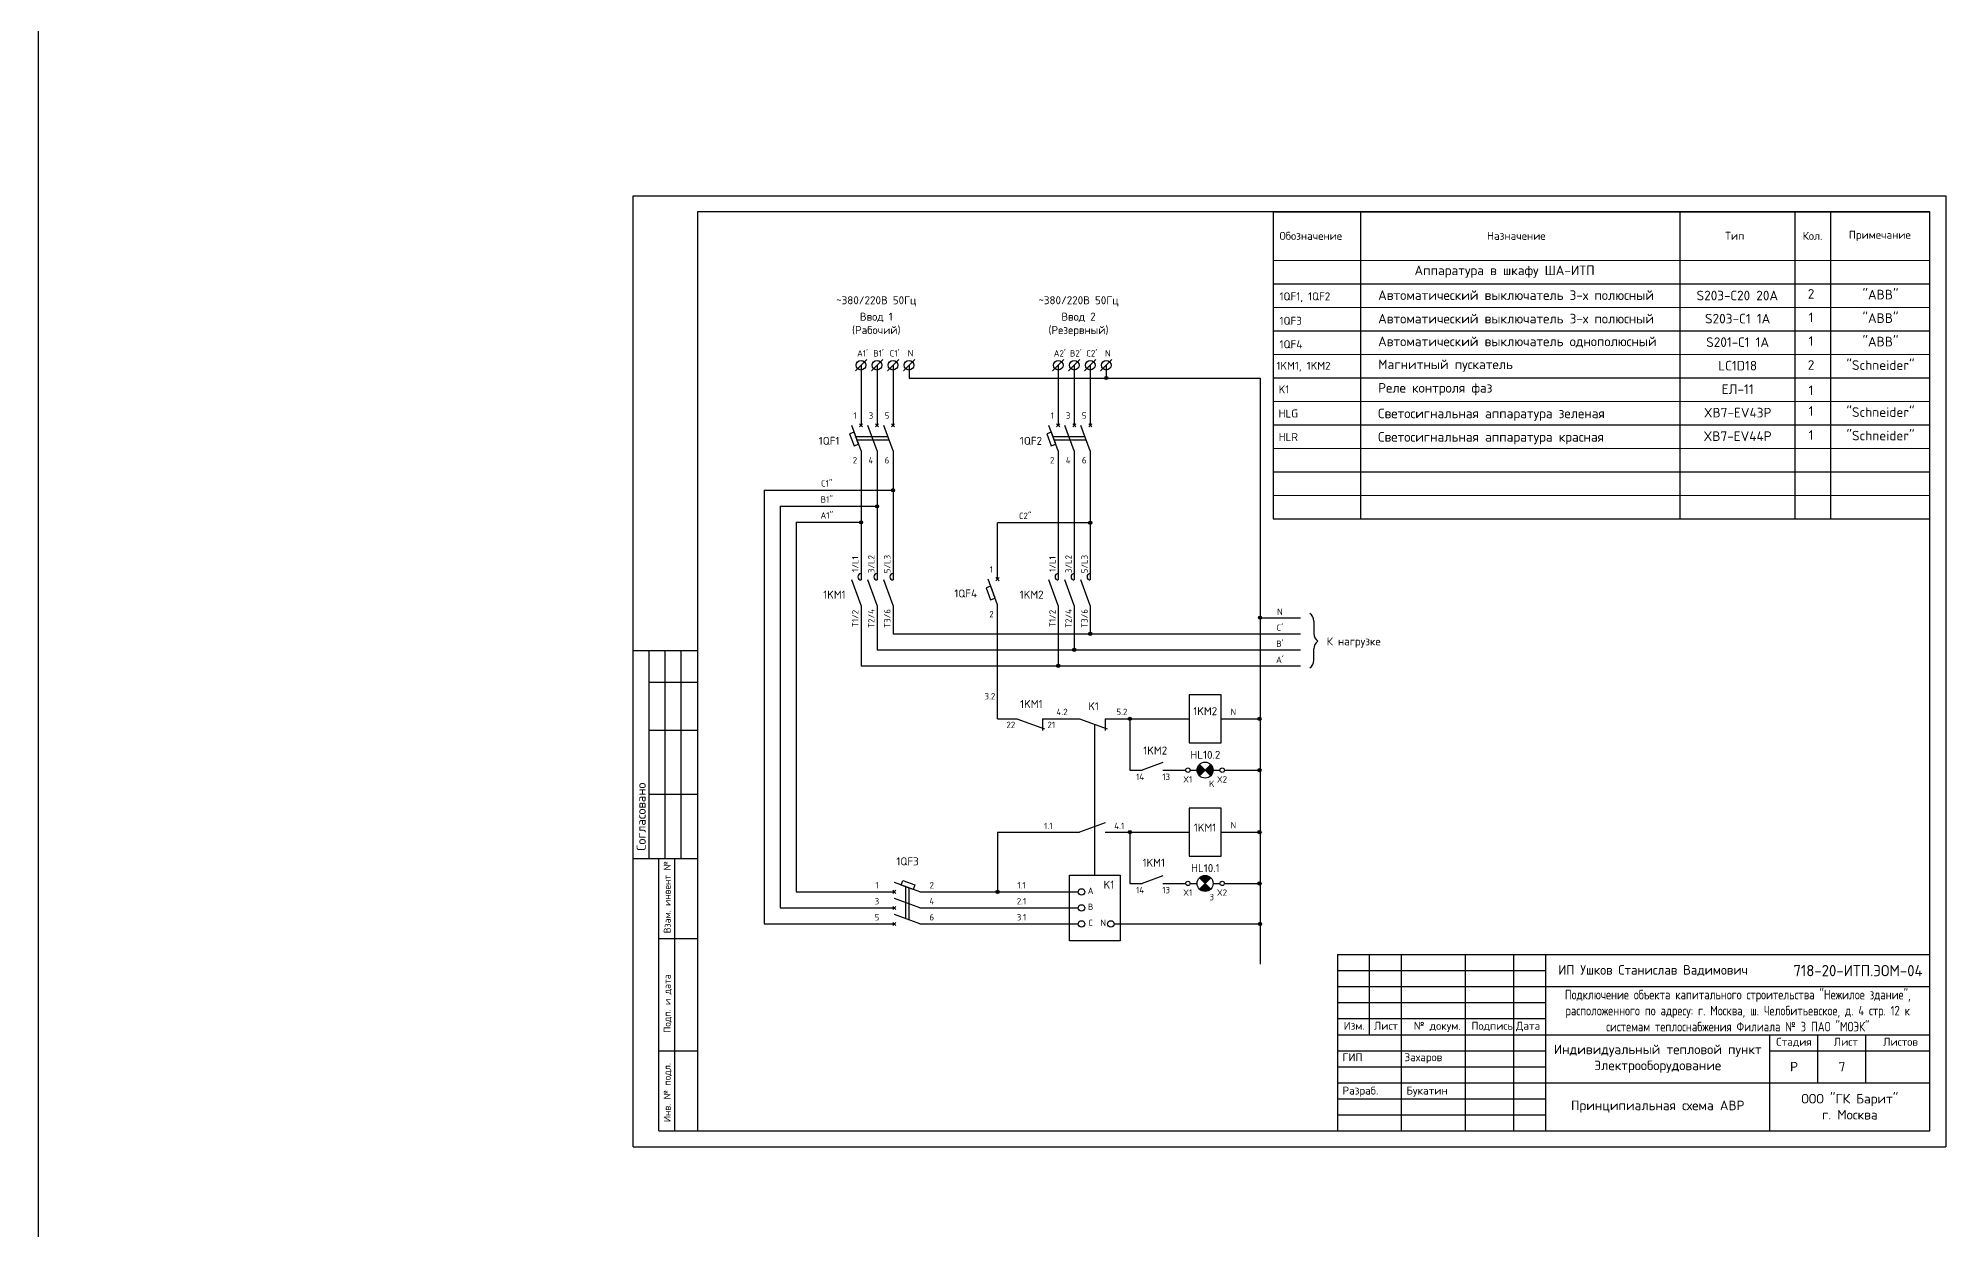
# Model space of a CAD drawing. Header units: millimetres. Extents: x 1606 to 7674, y 609 to 4159.
# Drawn here: x 5072 to 5668, y 2257 to 2629 of the extents above; entities that cross this region are included whole.
import ezdxf

# ---------------------------------------------------------------- set-up
doc = ezdxf.new("R2010")
doc.units = ezdxf.units.MM
for name, color, linetype in [('0 0 VIEW1', 7, 'Continuous'), ('24VDC', 7, 'Continuous'), ('Штамп', 7, 'Continuous')]:
    doc.layers.add(name, color=color, linetype=linetype)

# ---------------------------------------------------------------- blocks, each defined once
blk = doc.blocks.new('A$C26093A2A')
for p, q in [((0.99, 0), (0, 0.99)), ((0, 0), (0.99, 0.99))]:
    blk.add_line(p, q)

msp = doc.modelspace()

# ---------------------------------------------------------------- hatches: boundary and pattern name
at = {"layer": '0 0 VIEW1'}
h = msp.add_hatch(color=256, dxfattribs=at)
edge = h.paths.add_edge_path()
edge.add_arc((5406.08055, 2522.87959), 0.5, 0, 360)
h = msp.add_hatch(color=256, dxfattribs=at)
edge = h.paths.add_edge_path()
edge.add_arc((5339.46855, 2487.81468), 0.5, 0, 360)
h = msp.add_hatch(color=256, dxfattribs=at)
edge = h.paths.add_edge_path()
edge.add_arc((5334.46855, 2482.81468), 0.5, 0, 360)
h = msp.add_hatch(color=256, dxfattribs=at)
edge = h.paths.add_edge_path()
edge.add_arc((5329.46855, 2477.81468), 0.5, 0, 360)
h = msp.add_hatch(color=256, dxfattribs=at)
edge = h.paths.add_edge_path()
edge.add_arc((5401.08055, 2477.67163), 0.5, 0, 360)
h = msp.add_hatch(color=256, dxfattribs=at)
edge = h.paths.add_edge_path()
edge.add_arc((5401.08055, 2442.99708), 0.5, 0, 360)
h = msp.add_hatch(color=256, dxfattribs=at)
edge = h.paths.add_edge_path()
edge.add_arc((5454.10557, 2447.99708), 0.5, 0, 360)
h = msp.add_hatch(color=256, dxfattribs=at)
edge = h.paths.add_edge_path()
edge.add_arc((5396.08055, 2437.99708), 0.5, 0, 360)
h = msp.add_hatch(color=256, dxfattribs=at)
edge = h.paths.add_edge_path()
edge.add_arc((5391.08055, 2432.99708), 0.5, 0, 360)
h = msp.add_hatch(color=256, dxfattribs=at)
edge = h.paths.add_edge_path()
edge.add_arc((5413.43305, 2416.40902), 0.5, 0, 360)
h = msp.add_hatch(color=256, dxfattribs=at)
edge = h.paths.add_edge_path()
edge.add_arc((5453.92802, 2416.40902), 0.5, 0, 360)
h = msp.add_hatch(color=256, dxfattribs=at)
h.paths.add_polyline_path([(5436.94147, 2400.39036), (5438.70923, 2398.6226, 0.198912367), (5439.44147, 2400.39036, 0.198912367), (5438.70923, 2402.15813)])
h.paths.add_polyline_path([(5436.94147, 2400.39036), (5435.1737, 2402.15813, 0.198912367), (5434.44147, 2400.39036, 0.198912367), (5435.1737, 2398.6226)])
h = msp.add_hatch(color=256, dxfattribs=at)
edge = h.paths.add_edge_path()
edge.add_arc((5453.92802, 2400.39036), 0.5, 0, 360)
h = msp.add_hatch(color=256, dxfattribs=at)
edge = h.paths.add_edge_path()
edge.add_arc((5413.43305, 2381.02691), 0.5, 0, 360)
h = msp.add_hatch(color=256, dxfattribs=at)
edge = h.paths.add_edge_path()
edge.add_arc((5453.92802, 2381.02691), 0.5, 0, 360)
h = msp.add_hatch(color=256, dxfattribs=at)
h.paths.add_polyline_path([(5436.94147, 2365.00826), (5438.70923, 2366.77603, 0.414213562), (5435.1737, 2366.77603)])
h.paths.add_polyline_path([(5436.94147, 2365.00826), (5435.1737, 2363.24049, 0.414213562), (5438.70923, 2363.24049)])
h = msp.add_hatch(color=256, dxfattribs=at)
edge = h.paths.add_edge_path()
edge.add_arc((5372.11865, 2362.35044), 0.5, 0, 360)
h = msp.add_hatch(color=256, dxfattribs=at)
edge = h.paths.add_edge_path()
edge.add_arc((5453.92802, 2365.00826), 0.5, 0, 360)
h = msp.add_hatch(color=256, dxfattribs=at)
edge = h.paths.add_edge_path()
edge.add_arc((5454.10557, 2352.35044), 0.5, 0, 360)

# ---------------------------------------------------------------- linework, layer by layer
at = {"color": 4, "ltscale": 2}
msp.add_line((5072.43152, 4159.07542), (5072.43152, 608.90193), dxfattribs=at)
at = {"layer": '0 0 VIEW1'}
for p, q in [((5258.34112, 2282.75762), (5258.34112, 2579.75801)), ((5258.34112, 2579.75801), (5668.34126, 2579.75801)), ((5278.34112, 2574.75792), (5278.34112, 2287.75762)), ((5278.34112, 2574.75792), (5278.34112, 2287.75762)), ((5663.34126, 2574.75792), (5278.34112, 2574.75792)), ((5278.34112, 2574.75792), (5278.34112, 2287.75762)), ((5458.23065, 2574.70607), (5663.34126, 2574.75792)), ((5458.23065, 2574.65556), (5458.23849, 2478.8736)), ((5485.54363, 2574.60753), (5485.54363, 2478.88082)), ((5585.22326, 2574.75653), (5585.22326, 2478.90717)), ((5621.18822, 2574.70674), (5621.18822, 2478.91668)), ((5632.26364, 2574.75792), (5632.26364, 2478.91961)), ((5663.34126, 2287.75762), (5663.34126, 2574.75792)), ((5668.34126, 2579.75801), (5668.34126, 2282.75762)), ((5458.23161, 2559.6197), (5663.34126, 2559.67392)), ((5458.23372, 2552.27887), (5663.34291, 2552.33309)), ((5458.23419, 2544.93804), (5663.34338, 2544.99226)), ((5458.23466, 2537.5972), (5663.34549, 2537.65143)), ((5327.70078, 2525.11182), (5331.23632, 2528.64736)), ((5329.46855, 2526.87959), (5329.46855, 2508.09469)), ((5332.70078, 2525.11182), (5336.23632, 2528.64736)), ((5334.46855, 2526.87959), (5334.46855, 2508.09469)), ((5337.70078, 2525.11182), (5341.23632, 2528.64736)), ((5339.46855, 2526.87959), (5339.46855, 2508.09469)), ((5342.70078, 2525.11182), (5346.23632, 2528.64736)), ((5344.46855, 2526.87959), (5344.46855, 2522.87959)), ((5389.31279, 2525.11182), (5392.84832, 2528.64736)), ((5391.08055, 2526.87959), (5391.08055, 2508.09469)), ((5394.31279, 2525.11182), (5397.84832, 2528.64736)), ((5396.08055, 2526.87959), (5396.08055, 2508.09469)), ((5399.31279, 2525.11182), (5402.84832, 2528.64736)), ((5401.08055, 2526.87959), (5401.08055, 2508.09469)), ((5404.31279, 2525.11182), (5407.84832, 2528.64736)), ((5406.08055, 2526.87959), (5406.08055, 2522.87959)), ((5458.23512, 2530.25637), (5663.34549, 2530.3106)), ((5344.46855, 2522.87959), (5454.10557, 2522.87959)), ((5454.10557, 2522.87959), (5454.10557, 2339.73097)), ((5458.23559, 2522.91554), (5663.34549, 2522.96977)), ((5458.23606, 2515.57471), (5663.34549, 2515.62894)), ((5329.46855, 2500.09469), (5326.55679, 2508.09469)), ((5327.83068, 2504.59469), (5337.83068, 2504.59469)), ((5328.19465, 2503.59469), (5338.19465, 2503.59469)), ((5334.46855, 2500.09469), (5331.55679, 2508.09469)), ((5339.46855, 2500.09469), (5336.55679, 2508.09469)), ((5391.08055, 2500.09469), (5388.16879, 2508.09469)), ((5389.44269, 2504.59469), (5399.44269, 2504.59469)), ((5389.80666, 2503.59469), (5399.80666, 2503.59469)), ((5396.08055, 2500.09469), (5393.16879, 2508.09469)), ((5401.08055, 2500.09469), (5398.16879, 2508.09469)), ((5458.23653, 2508.23388), (5663.34549, 2508.2881)), ((5329.46855, 2500.09469), (5329.46855, 2459.78707)), ((5334.46855, 2500.09469), (5334.46855, 2459.78707)), ((5339.46855, 2500.09469), (5339.46855, 2459.78707)), ((5391.08055, 2500.09469), (5391.08055, 2459.78707)), ((5396.08055, 2500.09469), (5396.08055, 2459.78707)), ((5401.08055, 2500.09469), (5401.08055, 2459.78707)), ((5458.23699, 2500.89609), (5663.34618, 2500.95032)), ((5458.23746, 2493.55526), (5663.34665, 2493.60949)), ((5299.18255, 2487.81468), (5339.46855, 2487.81468)), ((5299.18255, 2487.81468), (5299.18255, 2352.35044)), ((5458.23793, 2486.21443), (5663.34876, 2486.26866)), ((5304.18255, 2482.81468), (5334.46855, 2482.81468)), ((5304.18255, 2482.81468), (5304.18255, 2357.35044)), ((5309.18255, 2477.81468), (5329.46855, 2477.81468)), ((5309.18255, 2477.81468), (5309.18255, 2362.35044)), ((5401.08055, 2477.67163), (5372.11865, 2477.67163)), ((5372.11865, 2460.0202), (5372.11865, 2477.67163)), ((5458.23839, 2478.8736), (5663.34876, 2478.92782)), ((5329.46855, 2451.78707), (5326.55679, 2459.78707)), ((5334.46855, 2451.78707), (5331.55679, 2459.78707)), ((5339.46855, 2451.78707), (5336.55679, 2459.78707)), ((5372.11865, 2452.0202), (5369.20689, 2460.0202)), ((5391.08055, 2451.78707), (5388.16879, 2459.78707)), ((5396.08055, 2451.78707), (5393.16879, 2459.78707)), ((5401.08055, 2451.78707), (5398.16879, 2459.78707)), ((5329.46855, 2451.78707), (5329.46855, 2432.99708)), ((5334.46855, 2451.78707), (5334.46855, 2437.99708)), ((5339.46855, 2451.78707), (5339.46855, 2442.99708)), ((5372.11865, 2416.40902), (5372.11865, 2452.0202)), ((5391.08055, 2451.78707), (5391.08055, 2432.99708)), ((5396.08055, 2451.78707), (5396.08055, 2437.99708)), ((5401.08055, 2451.78707), (5401.08055, 2442.99708)), ((5454.10557, 2447.99708), (5466.76009, 2447.99708)), ((5470.91093, 2446.9475), (5470.91093, 2443.08962)), ((5334.46855, 2437.99708), (5466.76009, 2437.99708)), ((5339.46855, 2442.99708), (5466.76009, 2442.99708)), ((5470.91093, 2434.74589), (5470.91093, 2438.24524)), ((5329.46855, 2432.99708), (5466.76009, 2432.99708)), ((5372.11865, 2416.40902), (5378.16279, 2416.40902)), ((5378.16279, 2416.40902), (5386.81462, 2413.26001)), ((5386.16279, 2416.40902), (5397.75915, 2416.40902)), ((5386.16279, 2416.40902), (5386.16279, 2412.79358)), ((5397.75915, 2416.40902), (5406.41098, 2413.26001)), ((5402.49842, 2367.56587), (5402.49842, 2414.68406)), ((5405.75915, 2416.40902), (5431.97358, 2416.40902)), ((5405.75915, 2416.40902), (5405.75915, 2412.79358)), ((5413.43305, 2416.40902), (5413.43305, 2400.39036)), ((5441.97358, 2416.40902), (5453.92802, 2416.40902)), ((5423.77822, 2402.74889), (5417.29822, 2400.39036)), ((5438.70923, 2402.15813), (5435.1737, 2398.6226)), ((5435.1737, 2402.15813), (5438.70923, 2398.6226)), ((5413.43305, 2400.39036), (5417.29822, 2400.39036)), ((5423.77822, 2400.39036), (5430.88626, 2400.39036)), ((5432.28626, 2400.39036), (5434.44147, 2400.39036)), ((5439.44147, 2400.39036), (5441.59667, 2400.39036)), ((5442.99667, 2400.39036), (5454.10557, 2400.39036)), ((5405.75915, 2383.93868), (5397.75915, 2381.02691)), ((5372.11865, 2381.02691), (5397.75915, 2381.02691)), ((5372.11865, 2381.02691), (5372.11865, 2362.35044)), ((5405.75915, 2381.02691), (5431.97358, 2381.02691)), ((5413.43305, 2381.02691), (5413.43305, 2365.00826)), ((5441.97358, 2381.02691), (5453.92802, 2381.02691)), ((5423.77822, 2367.36679), (5417.29822, 2365.00826)), ((5435.1737, 2366.77603), (5438.70923, 2363.24049)), ((5435.1737, 2363.24049), (5438.70923, 2366.77603)), ((5309.18255, 2362.35044), (5339.88665, 2362.35044)), ((5347.88665, 2362.35044), (5339.88665, 2365.2622)), ((5347.88665, 2357.35044), (5339.88665, 2360.2622)), ((5343.38665, 2363.9883), (5343.38665, 2353.9883)), ((5344.38665, 2363.62433), (5344.38665, 2353.62433)), ((5347.88665, 2362.35044), (5397.35095, 2362.35044)), ((5413.43305, 2365.00826), (5417.29822, 2365.00826)), ((5423.77822, 2365.00826), (5430.88626, 2365.00826)), ((5432.28626, 2365.00826), (5434.44147, 2365.00826)), ((5439.44147, 2365.00826), (5441.59667, 2365.00826)), ((5442.99667, 2365.00826), (5454.10557, 2365.00826)), ((5304.18255, 2357.35044), (5339.88665, 2357.35044)), ((5347.88665, 2352.35044), (5339.88665, 2355.2622)), ((5347.88665, 2357.35044), (5397.35095, 2357.35044)), ((5299.18255, 2352.35044), (5339.88665, 2352.35044)), ((5347.88665, 2352.35044), (5397.35095, 2352.35044)), ((5408.49896, 2352.35044), (5454.10557, 2352.35044)), ((5258.34112, 2282.75762), (5668.34126, 2282.75762)), ((5278.34112, 2287.75762), (5663.34126, 2287.75762))]:
    msp.add_line(p, q, dxfattribs=at)
for points in [[(5325.91909, 2505.46105), (5327.28717, 2501.70228), (5328.69671, 2502.21531), (5327.32863, 2505.97408)], [(5387.53109, 2505.46105), (5388.89917, 2501.70228), (5390.30871, 2502.21531), (5388.94063, 2505.97408)], [(5368.56919, 2457.38656), (5369.93727, 2453.62779), (5371.34681, 2454.14082), (5369.97873, 2457.89959)], [(5431.97358, 2423.90902), (5431.97358, 2408.90902), (5441.97358, 2408.90902), (5441.97358, 2423.90902)], [(5431.97358, 2388.52691), (5431.97358, 2373.52691), (5441.97358, 2373.52691), (5441.97358, 2388.52691)], [(5342.5203, 2365.8999), (5346.27907, 2364.53182), (5345.76604, 2363.12228), (5342.00727, 2364.49036)], [(5394.55578, 2367.56587), (5410.44106, 2367.56587), (5410.44106, 2347.12045), (5394.55578, 2347.12045)]]:
    msp.add_lwpolyline(points, close=True, dxfattribs=at)
for centre, radius in [((5329.46855, 2526.87959), 1.5), ((5334.46855, 2526.87959), 1.5), ((5339.46855, 2526.87959), 1.5), ((5344.46855, 2526.87959), 1.5), ((5391.08055, 2526.87959), 1.5), ((5396.08055, 2526.87959), 1.5), ((5401.08055, 2526.87959), 1.5), ((5406.08055, 2526.87959), 1.5), ((5406.08055, 2522.87959), 0.5), ((5339.46855, 2487.81468), 0.5), ((5334.46855, 2482.81468), 0.5), ((5329.46855, 2477.81468), 0.5), ((5401.08055, 2477.67163), 0.5), ((5401.08055, 2442.99708), 0.5), ((5454.10557, 2447.99708), 0.5), ((5396.08055, 2437.99708), 0.5), ((5391.08055, 2432.99708), 0.5), ((5413.43305, 2416.40902), 0.5), ((5453.92802, 2416.40902), 0.5), ((5436.94147, 2400.39036), 2.5), ((5431.58626, 2400.39036), 0.7), ((5442.29667, 2400.39036), 0.7), ((5453.92802, 2400.39036), 0.5), ((5413.43305, 2381.02691), 0.5), ((5453.92802, 2381.02691), 0.5), ((5436.94147, 2365.00826), 2.5), ((5372.11865, 2362.35044), 0.5), ((5398.35095, 2362.35044), 1), ((5431.58626, 2365.00826), 0.7), ((5442.29667, 2365.00826), 0.7), ((5453.92802, 2365.00826), 0.5), ((5398.35095, 2357.35044), 1), ((5398.35095, 2352.35044), 1), ((5407.49896, 2352.35044), 1), ((5454.10557, 2352.35044), 0.5)]:
    msp.add_circle(centre, radius, dxfattribs=at)
for centre, radius, start, end in [((5329.46855, 2460.78707), 1, 90, 270), ((5334.46855, 2460.78707), 1, 90, 270), ((5339.46855, 2460.78707), 1, 90, 270), ((5391.08055, 2460.78707), 1, 90, 270), ((5396.08055, 2460.78707), 1, 90, 270), ((5401.08055, 2460.78707), 1, 90, 270), ((5467.91093, 2446.9475), 3, 0, 53.84241068), ((5473.91093, 2443.08962), 3, 180, 233.84241068), ((5473.91093, 2438.24524), 3, 126.15758932, 180), ((5467.91093, 2434.74589), 3, 306.15758932, 0)]:
    msp.add_arc(centre, radius, start, end, dxfattribs=at)
at = {"layer": '24VDC', "color": 7}
for p, q in [((5478.34126, 2342.75762), (5663.34126, 2342.75762)), ((5478.34126, 2342.75762), (5478.34126, 2287.75762)), ((5498.34126, 2287.75762), (5498.34126, 2342.75762)), ((5518.34126, 2287.75762), (5518.34126, 2342.75762)), ((5533.34126, 2287.75762), (5533.34126, 2342.75762)), ((5543.34126, 2287.75762), (5543.34126, 2342.75762)), ((5478.34126, 2337.75762), (5543.34126, 2337.75762)), ((5478.34126, 2332.75762), (5543.34126, 2332.75762)), ((5478.34126, 2327.75762), (5543.34126, 2327.75762)), ((5478.34126, 2322.75762), (5543.34126, 2322.75762)), ((5478.34126, 2317.75762), (5543.34126, 2317.75762)), ((5478.34126, 2312.75762), (5543.34126, 2312.75762)), ((5478.34126, 2307.75762), (5543.34126, 2307.75762)), ((5478.34126, 2302.75762), (5543.34126, 2302.75762)), ((5478.34126, 2297.75762), (5543.34126, 2297.75762)), ((5478.34126, 2292.75762), (5543.34126, 2292.75762))]:
    msp.add_line(p, q, dxfattribs=at)
at = {"layer": '24VDC'}
for p, q in [((5488.34126, 2337.75762), (5488.34126, 2342.75762)), ((5498.34126, 2287.75762), (5498.34126, 2342.75762)), ((5518.34126, 2287.75762), (5518.34126, 2342.75762)), ((5533.34126, 2287.75762), (5533.34126, 2342.75762)), ((5543.34126, 2287.75762), (5543.34126, 2342.75762)), ((5488.34126, 2332.75762), (5488.34126, 2337.75762)), ((5488.34126, 2327.75762), (5488.34126, 2332.75762)), ((5543.34126, 2332.75762), (5613.34126, 2332.75762)), ((5613.34126, 2332.75762), (5663.34126, 2332.75762)), ((5488.34126, 2322.75762), (5488.34126, 2327.75762)), ((5488.34126, 2317.75762), (5488.34126, 2322.75762)), ((5498.34126, 2322.75762), (5518.34126, 2322.75762)), ((5518.34126, 2322.75762), (5533.34126, 2322.75762)), ((5533.34126, 2322.75762), (5543.34126, 2322.75762)), ((5498.34126, 2317.75762), (5518.34126, 2317.75762)), ((5518.34126, 2317.75762), (5533.34126, 2317.75762)), ((5533.34126, 2317.75762), (5543.34126, 2317.75762)), ((5543.34126, 2317.75762), (5613.34126, 2317.75762)), ((5613.34126, 2317.75762), (5663.34126, 2317.75762)), ((5613.34126, 2302.75762), (5613.34126, 2317.75762)), ((5613.34126, 2312.75762), (5628.34126, 2312.75762)), ((5628.34126, 2302.75762), (5628.34126, 2317.75762)), ((5628.34126, 2312.75762), (5643.34126, 2312.75762)), ((5643.34126, 2302.75762), (5643.34126, 2317.75762)), ((5643.34126, 2312.75762), (5663.34126, 2312.75762)), ((5543.34126, 2302.75762), (5613.34126, 2302.75762)), ((5613.34126, 2287.75762), (5613.34126, 2302.75762)), ((5613.34126, 2302.75762), (5663.34126, 2302.75762))]:
    msp.add_line(p, q, dxfattribs=at)
at = {"layer": 'Штамп', "color": 7, "linetype": 'Continuous'}
for p, q in [((5258.34112, 2372.75762), (5258.34112, 2437.75762)), ((5258.34112, 2437.75762), (5278.34112, 2437.75762)), ((5263.34112, 2372.75762), (5263.34112, 2437.75762)), ((5268.34112, 2372.75762), (5268.34112, 2437.75762)), ((5273.34112, 2372.75762), (5273.34112, 2437.75762)), ((5278.34112, 2427.75762), (5263.34112, 2427.75762)), ((5278.34112, 2412.75762), (5263.34112, 2412.75762)), ((5278.34112, 2392.75762), (5263.34112, 2392.75762)), ((5258.34112, 2372.75762), (5278.34112, 2372.75762)), ((5266.34112, 2287.75762), (5266.34112, 2372.75762)), ((5266.34112, 2372.75762), (5278.34112, 2372.75762)), ((5271.34112, 2287.75762), (5271.34112, 2372.75762)), ((5266.34112, 2347.75762), (5278.34112, 2347.75762)), ((5266.34112, 2312.75762), (5278.34112, 2312.75762)), ((5266.34112, 2287.75762), (5278.34112, 2287.75762))]:
    msp.add_line(p, q, dxfattribs=at)

# ---------------------------------------------------------------- block references
at = {"layer": '0 0 VIEW1'}
for p in [(5328.97357, 2507.59972), (5333.97357, 2507.59972), (5338.97357, 2507.59972), (5390.58558, 2507.59972), (5395.58558, 2507.59972), (5400.58558, 2507.59972), (5371.62367, 2459.52523), (5339.39168, 2361.85546), (5339.39168, 2356.85546), (5339.39168, 2351.85546)]:
    msp.add_blockref('A$C26093A2A', p, dxfattribs=at)

# ---------------------------------------------------------------- texts
at = {"layer": '24VDC', "color": 7}
for s, insert, char_height, width, attachment_point in [('{\\fISOCPEUR|b0|i0|c204|p34;Обозначение}', (5460.19228, 2567.28227), 2.5, 19.4655791, 4), ('{\\fISOCPEUR|b0|i0|c204|p34;Назначение}', (5524.98617, 2567.28227), 2.5, 19.4655791, 4), ('{\\fISOCPEUR|b0|i0|c204|p34;Тип}', (5599.4215, 2567.28227), 2.5, 19.4655791, 4), ('{\\fISOCPEUR|b0|i0|c204|p34;Кол.}', (5623.62259, 2567.28227), 2.5, 19.4655791, 4), ('{\\fISOCPEUR|b0|i0|c204|p34;Примечание}', (5638.04323, 2567.28227), 2.5, 19.4655791, 4), ('{\\fISOCPEUR|b0|i0|c204|p34;Аппаратура в шкафу ША-ИТП}', (5502.36484, 2556.09916), 3, 82.8259906, 4), ('{\\fISOCPEUR|b0|i0|c0|p34;2}', (5626.22831, 2549.15825), 3, 22.6564282, 5), ('{\\fISOCPEUR|b0|i0|c0|p34;"ABB"}', (5647.92622, 2548.93377), 3, 22.6564282, 5), ('{\\fISOCPEUR|b0|i0|c204|p32;~380\\fISOCPEUR|b0|i0|c0|p32;/220\\fISOCPEUR|b0|i0|c204|p32;В 50Гц}', (5334.24145, 2548.41399), 2.5, 46.5140046, 2), ('{\\fISOCPEUR|b0|i0|c204|p32;~380\\fISOCPEUR|b0|i0|c0|p32;/220\\fISOCPEUR|b0|i0|c204|p32;В 50Гц}', (5397.40253, 2548.41399), 2.5, 46.5140046, 2), ('{\\fISOCPEUR|b0|i0|c0|p34;1QF1, 1QF2}', (5460.19228, 2548.09366), 2.5, 19.4655791, 4), ('{\\fISOCPEUR|b0|i0|c204|p34;Автоматический выключатель 3-х полюсный}', (5490.99549, 2548.75833), 3, 92.6436115, 4), ('{\\fISOCPEUR|b0|i0|c0|p34;S2\\fISOCPEUR|b0|i0|c204|p34;03-С20\\fISOCPEUR|b0|i0|c0|p34; 20A}', (5603.20574, 2548.64202), 3, 35.9649576, 5), ('{\\fISOCPEUR|b0|i0|c204|p32;Ввод 1\\P(Рабочий)}', (5334.24145, 2543.28613), 2.5, 46.5140046, 2), ('{\\fISOCPEUR|b0|i0|c204|p32;Ввод \\fISOCPEUR|b0|i0|c0|p32;2\\fISOCPEUR|b0|i0|c204|p32;\\P(Резервный)}', (5397.40253, 2543.28613), 2.5, 46.5140046, 2), ('{\\fISOCPEUR|b0|i0|c0|p34;1QF3}', (5460.19422, 2540.75283), 2.5, 19.4655791, 4), ('{\\fISOCPEUR|b0|i0|c204|p34;Автоматический выключатель 3-х полюсный}', (5490.99549, 2541.4175), 3, 92.6436115, 4), ('{\\fISOCPEUR|b0|i0|c0|p34;S203-C1 1\\fISOCPEUR|b0|i0|c204|p34;А}', (5603.29741, 2541.4175), 3, 22.6564282, 5), ('{\\fISOCPEUR|b0|i0|c204|p34;1}', (5626.23025, 2541.81742), 3, 22.6564282, 5), ('{\\fISOCPEUR|b0|i0|c0|p34;"ABB"}', (5647.92622, 2541.59293), 3, 22.6564282, 5), ('{\\fISOCPEUR|b0|i0|c0|p34;1QF4}', (5460.19469, 2533.412), 2.5, 19.4655791, 4), ('{\\fISOCPEUR|b0|i0|c204|p34;Автоматический выключатель однополюсный}', (5490.99549, 2534.07667), 3, 92.6436115, 4), ('{\\fISOCPEUR|b0|i0|c0|p34;S201-\\fISOCPEUR|b0|i0|c204|p34;С1\\fISOCPEUR|b0|i0|c0|p34; 1A}', (5603.29935, 2534.07667), 3, 22.6564282, 5), ('{\\fISOCPEUR|b0|i0|c204|p34;1}', (5626.23025, 2534.42199), 3, 22.6564282, 5), ('{\\fISOCPEUR|b0|i0|c0|p34;"ABB"}', (5647.92622, 2534.2521), 3, 22.6564282, 5), ("{\\fISOCPEUR|b0|i0|c0|p34;A1'}", (5329.94527, 2531.59211), 2, 46.5140046, 2), ("{\\fISOCPEUR|b0|i0|c0|p34;B1'}", (5334.94527, 2531.59211), 2, 46.5140046, 2), ("{\\fISOCPEUR|b0|i0|c0|p34;C1'}", (5339.94527, 2531.59211), 2, 46.5140046, 2), ('{\\fISOCPEUR|b0|i0|c0|p34;N}', (5344.94527, 2531.59211), 2, 46.5140046, 2), ("{\\fISOCPEUR|b0|i0|c0|p34;A2'}", (5391.55727, 2531.59211), 2, 46.5140046, 2), ("{\\fISOCPEUR|b0|i0|c0|p34;B2'}", (5396.55727, 2531.59211), 2, 46.5140046, 2), ("{\\fISOCPEUR|b0|i0|c0|p34;C2'}", (5401.55727, 2531.59211), 2, 46.5140046, 2), ('{\\fISOCPEUR|b0|i0|c0|p34;N}', (5406.55727, 2531.59211), 2, 46.5140046, 2), ('{\\fISOCPEUR|b0|i0|c0|p34;1KM1, 1KM2}', (5467.68651, 2527.9355), 2.5, 18.503844, 2), ('{\\fISOCPEUR|b0|i0|c204|p34;Магнитный пускатель}', (5490.99743, 2526.73584), 3, 92.6436115, 4), ('{\\fISOCPEUR|b0|i0|c0|p34;LC\\fISOCPEUR|b0|i0|c204|p34;1\\fISOCPEUR|b0|i0|c0|p34;D\\fISOCPEUR|b0|i0|c204|p34;18}', (5603.30129, 2526.73584), 3, 22.6564282, 5), ('{\\fISOCPEUR|b0|i0|c204|p34;2}', (5626.23025, 2526.95172), 3, 22.6564282, 5), ('{\\fISOCPEUR|b0|i0|c0|p34;"Schneider"}', (5647.92816, 2526.91127), 3, 22.6564282, 5), ('{\\fISOCPEUR|b0|i0|c204|p34;Реле контроля фаз}', (5490.99355, 2519.39501), 3, 92.6436115, 4), ('{\\fISOCPEUR|b0|i0|c204|p34;ЕЛ-11}', (5603.30323, 2519.39501), 3, 22.6564282, 5), ('{\\fISOCPEUR|b0|i0|c0|p34;K1}', (5461.58798, 2520.5617), 2.5, 46.5140046, 2), ('{\\fISOCPEUR|b0|i0|c204|p34;1}', (5626.23025, 2519.05893), 3, 22.6564282, 5), ('{\\fISOCPEUR|b0|i0|c0|p34;1}', (5327.57262, 2512.14413), 2, 46.5140046, 2), ('{\\fISOCPEUR|b0|i0|c0|p34;3}', (5332.57262, 2512.14413), 2, 46.5140046, 2), ('{\\fISOCPEUR|b0|i0|c0|p34;5}', (5337.57262, 2512.14413), 2, 46.5140046, 2), ('{\\fISOCPEUR|b0|i0|c0|p34;1}', (5389.18462, 2512.14413), 2, 46.5140046, 2), ('{\\fISOCPEUR|b0|i0|c0|p34;3}', (5394.18462, 2512.14413), 2, 46.5140046, 2), ('{\\fISOCPEUR|b0|i0|c0|p34;5}', (5399.18462, 2512.14413), 2, 46.5140046, 2), ('{\\fISOCPEUR|b0|i0|c0|p34;HLG}', (5462.94993, 2513.03586), 2.5, 46.5140046, 2), ('{\\fISOCPEUR|b0|i0|c204|p34;Светосигнальная аппаратура зеленая}', (5490.99355, 2511.41579), 3, 92.6436115, 4), ('{\\fISOCPEUR|b0|i0|c0|p34;XB7-EV43P}', (5603.30129, 2512.05418), 3, 22.6564282, 5), ('{\\fISOCPEUR|b0|i0|c204|p34;1}', (5626.23025, 2512.5795), 3, 22.6564282, 5), ('{\\fISOCPEUR|b0|i0|c0|p34;"Schneider"}', (5647.92816, 2512.22961), 3, 22.6564282, 5), ('{\\fISOCPEUR|b0|i0|c0|p34;1QF1}', (5319.49541, 2504.49816), 2.5, 46.5140046, 2), ('{\\fISOCPEUR|b0|i0|c0|p34;1QF\\fISOCPEUR|b0|i0|c204|p34;2}', (5382.54858, 2504.49816), 2.5, 46.5140046, 2), ('{\\fISOCPEUR|b0|i0|c0|p34;HLR}', (5462.9504, 2505.69503), 2.5, 46.5140046, 2), ('{\\fISOCPEUR|b0|i0|c204|p34;Светосигнальная аппаратура красная}', (5490.99355, 2504.07496), 3, 92.6436115, 4), ('{\\fISOCPEUR|b0|i0|c0|p34;XB7-EV4\\fISOCPEUR|b0|i0|c204|p34;4\\fISOCPEUR|b0|i0|c0|p34;P}', (5603.30129, 2504.71335), 3, 22.6564282, 5), ('{\\fISOCPEUR|b0|i0|c204|p34;1}', (5626.23025, 2505.06519), 3, 22.6564282, 5), ('{\\fISOCPEUR|b0|i0|c0|p34;"Schneider"}', (5647.93398, 2504.88878), 3, 22.6564282, 5), ('{\\fISOCPEUR|b0|i0|c0|p34;2}', (5327.57262, 2498.18372), 2, 46.5140046, 2), ('{\\fISOCPEUR|b0|i0|c0|p34;4}', (5332.57262, 2498.18372), 2, 46.5140046, 2), ('{\\fISOCPEUR|b0|i0|c0|p34;6}', (5337.57262, 2498.18372), 2, 46.5140046, 2), ('{\\fISOCPEUR|b0|i0|c0|p34;2}', (5389.18462, 2498.18372), 2, 46.5140046, 2), ('{\\fISOCPEUR|b0|i0|c0|p34;4}', (5394.18462, 2498.18372), 2, 46.5140046, 2), ('{\\fISOCPEUR|b0|i0|c0|p34;6}', (5399.18462, 2498.18372), 2, 46.5140046, 2), ('{\\fISOCPEUR|b0|i0|c0|p34;C1"}', (5318.78703, 2490.95373), 2, 46.5140046, 2), ('{\\fISOCPEUR|b0|i0|c0|p34;B1"}', (5318.78703, 2485.95373), 2, 46.5140046, 2), ('{\\fISOCPEUR|b0|i0|c0|p34;A1"}', (5318.78703, 2480.95373), 2, 46.5140046, 2), ('{\\fISOCPEUR|b0|i0|c0|p34;C2"}', (5380.77422, 2480.81068), 2, 46.5140046, 2), ('{\\fISOCPEUR|b0|i0|c0|p34;1}', (5370.22272, 2464.06964), 2, 46.5140046, 2), ('{\\fISOCPEUR|b0|i0|c204|p34;1\\fISOCPEUR|b0|i0|c0|p34;KM\\fISOCPEUR|b0|i0|c204|p34;1}', (5321.16033, 2456.44988), 2.5, 46.5140046, 2), ('{\\fISOCPEUR|b0|i0|c0|p34;1QF4}', (5362.17452, 2456.82951), 2.5, 46.5140046, 2), ('{\\fISOCPEUR|b0|i0|c204|p34;1\\fISOCPEUR|b0|i0|c0|p34;KM\\fISOCPEUR|b0|i0|c204|p34;2}', (5382.77234, 2456.44988), 2.5, 46.5140046, 2), ('{\\fISOCPEUR|b0|i0|c0|p34;2}', (5370.22272, 2450.10924), 2, 46.5140046, 2), ('{\\fISOCPEUR|b0|i0|c0|p34;N}', (5460.31757, 2450.87096), 2, 46.5140046, 2), ("{\\fISOCPEUR|b0|i0|c0|p34;C'}", (5460.31757, 2445.87096), 2, 46.5140046, 2), ("{\\fISOCPEUR|b0|i0|c0|p34;B'}", (5460.31757, 2440.87096), 2, 46.5140046, 2), ('{\\fISOCPEUR|b0|i0|c204|p34;К нагрузке}', (5483.36818, 2441.85435), 2.5, 46.5140046, 2), ("{\\fISOCPEUR|b0|i0|c0|p34;A'}", (5460.31757, 2435.87096), 2, 46.5140046, 2), ('{\\fISOCPEUR|b0|i0|c0|p34;3.2}', (5369.73581, 2424.46203), 2, 46.5140046, 2), ('{\\fISOCPEUR|b0|i0|c204|p34;1\\fISOCPEUR|b0|i0|c0|p34;KM\\fISOCPEUR|b0|i0|c204|p34;1}', (5382.6768, 2422.28077), 2.5, 46.5140046, 2), ('{\\fISOCPEUR|b0|i0|c0|p34;4.2}', (5392.29088, 2419.56929), 2, 46.5140046, 2), ('{\\fISOCPEUR|b0|i0|c0|p34;K1}', (5402.14086, 2421.60625), 2.5, 46.5140046, 2), ('{\\fISOCPEUR|b0|i0|c0|p34;5.2}', (5410.96798, 2419.56929), 2, 46.5140046, 2), ('{\\fISOCPEUR|b0|i0|c204|p34;1\\fISOCPEUR|b0|i0|c0|p34;KM\\fISOCPEUR|b0|i0|c204|p34;2}', (5436.99487, 2420.05867), 2.5, 46.5140046, 2), ('{\\fISOCPEUR|b0|i0|c0|p34;N}', (5445.80066, 2419.57865), 2, 46.5140046, 2), ('{\\fISOCPEUR|b0|i0|c0|p34;22}', (5376.26095, 2415.52121), 2, 46.5140046, 2), ('{\\fISOCPEUR|b0|i0|c0|p34;21}', (5388.91094, 2415.52121), 2, 46.5140046, 2), ('{\\fISOCPEUR|b0|i0|c204|p34;1\\fISOCPEUR|b0|i0|c0|p34;KM\\fISOCPEUR|b0|i0|c204|p34;2}', (5421.36767, 2407.76577), 2.5, 46.5140046, 2), ('{\\fISOCPEUR|b0|i0|c0|p34;HL10.2}', (5437.03114, 2406.42541), 2.5, 46.5140046, 2), ('{\\fISOCPEUR|b0|i0|c0|p34;14}', (5416.64744, 2399.29294), 2, 46.5140046, 2), ('{\\fISOCPEUR|b0|i0|c0|p34;13}', (5424.77873, 2399.29294), 2, 46.5140046, 2), ('{\\fISOCPEUR|b0|i0|c0|p34;X1}', (5431.51547, 2398.50936), 2, 46.5140046, 2), ('{\\fISOCPEUR|b0|i0|c0|p34;K}', (5439.03548, 2397.11949), 2, 46.5140046, 2), ('{\\fISOCPEUR|b0|i0|c0|p34;X2}', (5442.22588, 2398.50936), 2, 46.5140046, 2), ('{\\fISOCPEUR|b0|i0|c0|p34;1.1}', (5387.98169, 2383.94499), 2, 46.5140046, 2), ('{\\fISOCPEUR|b0|i0|c0|p34;4.1}', (5410.11551, 2383.94499), 2, 46.5140046, 2), ('{\\fISOCPEUR|b0|i0|c204|p34;1\\fISOCPEUR|b0|i0|c0|p34;KM\\fISOCPEUR|b0|i0|c204|p34;1}', (5436.92992, 2383.69805), 2.5, 46.5140046, 2), ('{\\fISOCPEUR|b0|i0|c0|p34;N}', (5445.80066, 2384.19655), 2, 46.5140046, 2), ('{\\fISOCPEUR|b0|i0|c0|p34;1QF3}', (5344.01656, 2373.14739), 2.5, 46.5140046, 2), ('{\\fISOCPEUR|b0|i0|c204|p34;1\\fISOCPEUR|b0|i0|c0|p34;KM\\fISOCPEUR|b0|i0|c204|p34;1}', (5420.9163, 2372.71661), 2.5, 46.5140046, 2), ('{\\fISOCPEUR|b0|i0|c0|p34;K1}', (5406.90074, 2365.84442), 2.5, 46.5140046, 2), ('{\\fISOCPEUR|b0|i0|c0|p34;HL10.1}', (5437.03114, 2371.0433), 2.5, 46.5140046, 2), ('{\\fISOCPEUR|b0|i0|c0|p34;3}', (5334.43344, 2360.43059), 2, 46.5140046, 2), ('{\\fISOCPEUR|b0|i0|c0|p34;1}', (5334.43344, 2365.43059), 2, 46.5140046, 2), ('{\\fISOCPEUR|b0|i0|c0|p34;4}', (5351.57738, 2360.43059), 2, 46.5140046, 2), ('{\\fISOCPEUR|b0|i0|c0|p34;2}', (5351.57738, 2365.43059), 2, 46.5140046, 2), ('{\\fISOCPEUR|b0|i0|c0|p34;2.1}', (5379.61077, 2360.43059), 2, 46.5140046, 2), ('{\\fISOCPEUR|b0|i0|c0|p34;1.1}', (5379.61077, 2365.43059), 2, 46.5140046, 2), ('{\\fISOCPEUR|b0|i0|c0|p34;A}', (5401.1877, 2363.69291), 2, 46.5140046, 2), ('{\\fISOCPEUR|b0|i0|c0|p34;14}', (5416.64744, 2363.91084), 2, 46.5140046, 2), ('{\\fISOCPEUR|b0|i0|c0|p34;13}', (5424.77873, 2363.91084), 2, 46.5140046, 2), ('{\\fISOCPEUR|b0|i0|c0|p34;X1}', (5431.51547, 2363.12726), 2, 46.5140046, 2), ('{\\fISOCPEUR|b0|i0|c204|p34;З}', (5439.03548, 2361.73739), 2, 46.5140046, 2), ('{\\fISOCPEUR|b0|i0|c0|p34;X2}', (5442.22588, 2363.12726), 2, 46.5140046, 2), ('{\\fISOCPEUR|b0|i0|c0|p34;5}', (5334.43344, 2355.43059), 2, 46.5140046, 2), ('{\\fISOCPEUR|b0|i0|c0|p34;6}', (5351.57738, 2355.43059), 2, 46.5140046, 2), ('{\\fISOCPEUR|b0|i0|c0|p34;3.1}', (5379.61077, 2355.43059), 2, 46.5140046, 2), ('{\\fISOCPEUR|b0|i0|c0|p34;B}', (5401.1877, 2358.69291), 2, 46.5140046, 2), ('{\\fISOCPEUR|b0|i0|c0|p34;C}', (5401.1877, 2353.69291), 2, 46.5140046, 2), ('{\\fISOCPEUR|b0|i0|c0|p34;N}', (5405.12948, 2353.69291), 2, 46.5140046, 2)]:
    msp.add_mtext(s, dxfattribs=dict(at, insert=insert, char_height=char_height, width=width, attachment_point=attachment_point))
at = {"layer": '24VDC', "color": 7, "char_height": 2, "width": 46.5140046, "attachment_point": 2, "rotation": 90}
for s, insert in [('{\\fISOCPEUR|b0|i0|c0|p34;3/L2}', (5331.67229, 2464.76118)), ('{\\fISOCPEUR|b0|i0|c0|p34;5/L3}', (5336.67229, 2464.76118)), ('{\\fISOCPEUR|b0|i0|c0|p34;3/L2}', (5393.28429, 2464.76118)), ('{\\fISOCPEUR|b0|i0|c0|p34;5/L3}', (5398.28429, 2464.76118)), ('{\\fISOCPEUR|b0|i0|c0|p34;1/L1}', (5326.67229, 2464.76118)), ('{\\fISOCPEUR|b0|i0|c0|p34;1/L1}', (5388.28429, 2464.76118)), ('{\\fISOCPEUR|b0|i0|c0|p34;T1/2}', (5326.67229, 2447.75934)), ('{\\fISOCPEUR|b0|i0|c0|p34;T2/4}', (5331.67229, 2447.75934)), ('{\\fISOCPEUR|b0|i0|c0|p34;T3/6}', (5336.67229, 2447.75934)), ('{\\fISOCPEUR|b0|i0|c0|p34;T1/2}', (5388.28429, 2447.75934)), ('{\\fISOCPEUR|b0|i0|c0|p34;T2/4}', (5393.28429, 2447.75934)), ('{\\fISOCPEUR|b0|i0|c0|p34;T3/6}', (5398.28429, 2447.75934))]:
    msp.add_mtext(s, dxfattribs=dict(at, insert=insert))
at = {"layer": '24VDC'}
for s, insert, char_height, width, attachment_point in [('{\\fISOCPEUR|b0|i0|c204|p34;\\W0.957;\\C3;ИП Ушков Станислав Вадимович}', (5576.89509, 2337.75762), 3, 61.9482355, 5), ('{\\fISOCPEUR|b0|i0|c204|p34;\\W0.957;\\C3;718-20-ИТП.ЭОМ\\fISOCPEUR|b0|i0|c0|p34;-04}', (5640.90494, 2337.75762), 3.5, 44.8726366, 5), ('{\\fISOCPEUR|b0|i0|c204|p34;\\W0.8;Подключение объекта капитального строительства \\fISOCPEUR|b0|i0|c0|p34;"\\fISOCPEUR|b0|i0|c204|p34;Нежилое здание\\fISOCPEUR|b0|i0|c0|p34;"\\fISOCPEUR|b0|i0|c204|p34;, расположенного по адресу: г. Москва, ш. Челобитьевское, д. 4 стр. 12 к системам теплоснабжения Филиала № 3 ПАО \\fISOCPEUR|b0|i0|c0|p34;"\\fISOCPEUR|b0|i0|c204|p34;МОЭК\\fISOCPEUR|b0|i0|c0|p34;"}', (5603.33684, 2325.25762), 3, 120, 5), ('{\\fISOCPEUR|b0|i0|c204|p34;Изм.}', (5480.22347, 2321.77691), 2.5, 9.4325, 1), ('{\\fISOCPEUR|b0|i0|c204|p34;Лист}', (5489.69653, 2321.77691), 2.5, 9.4325, 1), ('{\\fISOCPEUR|b0|i0|c204|p34;№ докум.}', (5502.14664, 2321.77691), 2.5, 16.1195665, 1), ('{\\fISOCPEUR|b0|i0|c204|p34;Подпись}', (5520.13795, 2321.77691), 2.5, 12.5797101, 1), ('{\\fISOCPEUR|b0|i0|c204|p34;Дата}', (5534.10867, 2321.77691), 2.5, 9.4325, 1), ('{\\fISOCPEUR|b0|i0|c204|p34;Индивидуальный тепловой пункт\\fISOCPEUR|b0|i0|c0|p34;\\P\\fISOCPEUR|b0|i0|c204|p34;Электрооборудование}', (5578.33684, 2310.25762), 3, 70, 5), ('{\\fISOCPEUR|b0|i0|c204|p34;Стадия}', (5615.35742, 2316.77739), 2.5, 12.914638, 1), ('{\\fISOCPEUR|b0|i0|c204|p34;Лист}', (5633.33733, 2316.77739), 2.5, 12.9146, 1), ('{\\fISOCPEUR|b0|i0|c204|p34;Листов}', (5648.76749, 2316.77739), 2.5, 12.9146, 1), ('{\\fISOCPEUR|b0|i0|c204|p34;Р}', (5620.91412, 2307.75762), 3, 14.8542858, 5), ('{\\fISOCPEUR|b0|i0|c204|p34;7}', (5635.91412, 2307.75762), 3, 14.8542858, 5), ('{\\fISOCPEUR|b0|i0|c204|p34;Принципиальная схема АВР}', (5578.34126, 2295.25762), 3, 70, 5), ('{\\fISOCPEUR|b0|i0|c204|p34;ООО \\fISOCPEUR|b0|i0|c0|p34;"\\fISOCPEUR|b0|i0|c204|p34;ГК Барит\\fISOCPEUR|b0|i0|c0|p34;"\\P\\fISOCPEUR|b0|i0|c204|p34;г. Москва}', (5638.34126, 2295.25762), 3, 50, 5)]:
    msp.add_mtext(s, dxfattribs=dict(at, insert=insert, char_height=char_height, width=width, attachment_point=attachment_point))
at = {"layer": '24VDC', "color": 7, "lineweight": 0, "char_height": 2.5, "attachment_point": 1}
for s, insert, width in [('{\\fISOCPEUR|b0|i0|c204|p34;ГИП}', (5479.86752, 2311.96234), 15.4502), ('{\\fISOCPEUR|b0|i0|c204|p34;Захаров}', (5499.24679, 2311.96233), 28.2833333), ('{\\fISOCPEUR|b0|i0|c204|p34;Разраб.}', (5479.86752, 2301.54336), 15.4501566), ('{\\fISOCPEUR|b0|i0|c204|p34;Букатин}', (5499.82592, 2301.54336), 28.2833333)]:
    msp.add_mtext(s, dxfattribs=dict(at, insert=insert, width=width))
at = {"layer": 'Штамп', "color": 7, "linetype": 'Continuous', "rotation": 90}
for s, insert, char_height, width, attachment_point in [('{\\fISOCPEUR|b0|i0|c204|p34;Согласовано}', (5260.78771, 2385.84494), 2.88, 26.1746478, 5), ('{\\fISOCPEUR|b0|i0|c204|p34;Взам. инвент №}', (5267.85588, 2349.43485), 2.16, 62.9489075, 1), ('{\\fISOCPEUR|b0|i0|c204|p34;Подп. и дата}', (5267.85588, 2318.34841), 2.16, 62.9489075, 1), ('{\\fISOCPEUR|b0|i0|c204|p34;Инв. № подл.}', (5267.85588, 2290.4586), 2.16, 62.9489075, 1)]:
    msp.add_mtext(s, dxfattribs=dict(at, insert=insert, char_height=char_height, width=width, attachment_point=attachment_point))

doc.saveas('drawing.dxf')
